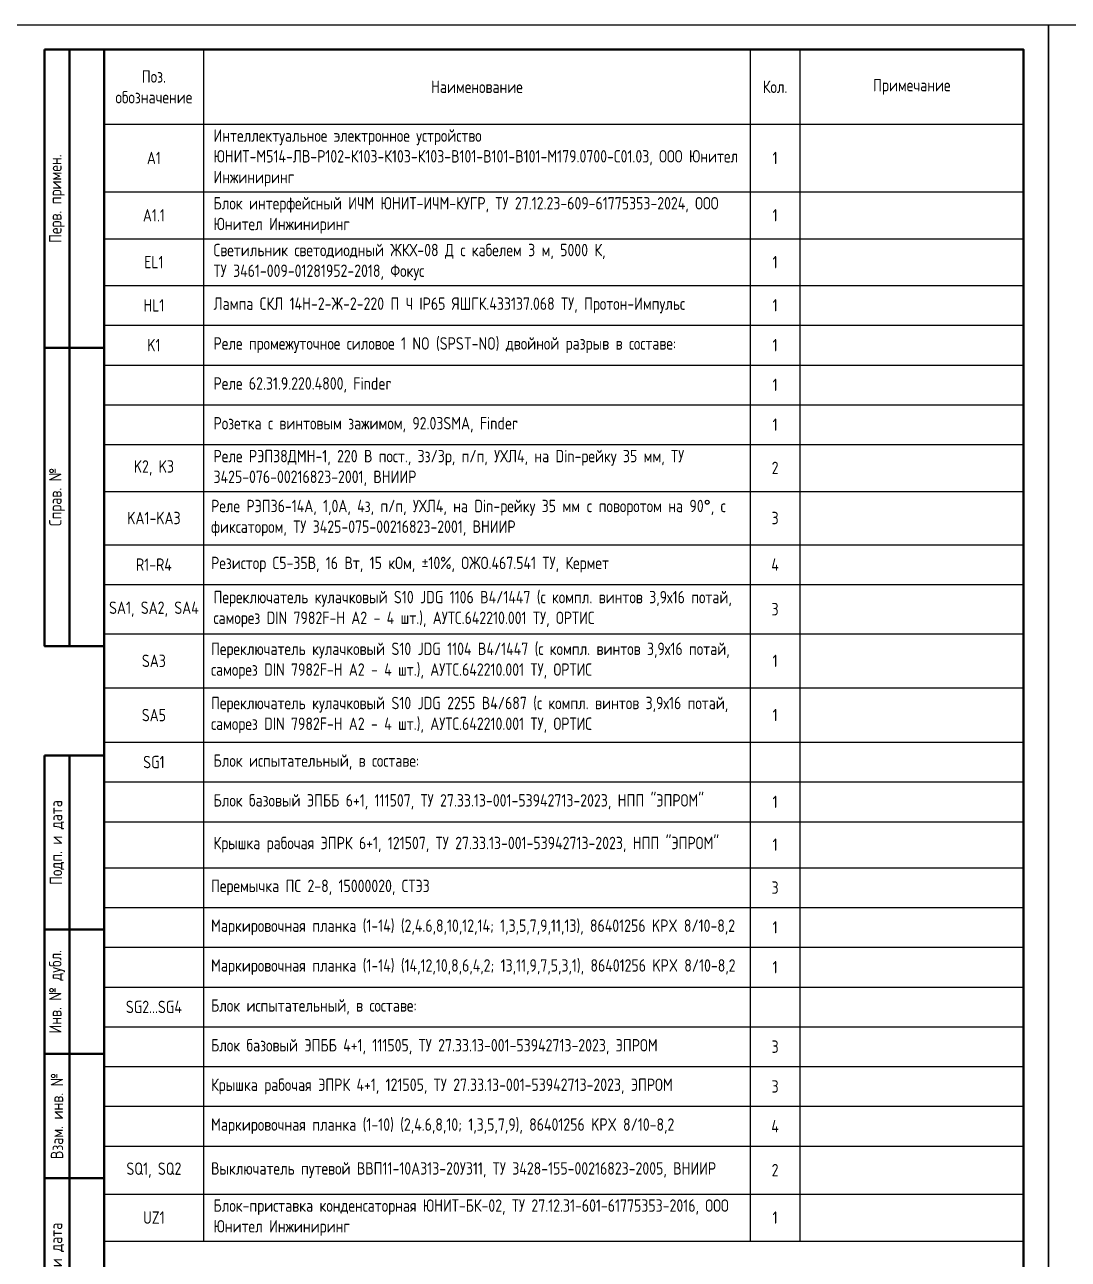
# Model space of a CAD drawing. Header units: millimetres. Extents: x -774 to 2891, y -90 to 618.
# Drawn here: x -416 to -206, y 48.7 to 297 of the extents above; entities that cross this region are included whole.
import ezdxf

# ---------------------------------------------------------------- set-up
doc = ezdxf.new("R2010")
doc.units = ezdxf.units.MM
doc.styles.add('2.5_ISOCPEUR', font='isocpeur.ttf', dxfattribs={"width": 0.9, "height": 2.5})
doc.styles.add('Gost type A_2.5', font='GOST_0.TTF', dxfattribs={"height": 2.5})
doc.styles.add('Gost_type_A', font='GOST_0.TTF')

# ---------------------------------------------------------------- blocks, each defined once
blk = doc.blocks.new('Штамп левый верхний')
at = {"lineweight": 50}
for points in [[(-12, 0), (-7, 0), (-7, -60), (-12, -60)], [(-7, 0), (0, 0), (0, -60), (-7, -60)], [(-12, -60), (-7, -60), (-7, -120), (-12, -120)], [(-7, -60), (0, -60), (0, -120), (-7, -120)]]:
    blk.add_lwpolyline(points, close=True, dxfattribs=at)
at = {"char_height": 2.5, "width": 60, "attachment_point": 5, "rotation": 90, "style": 'Gost_type_A'}
for s, insert in [('Перв. примен.', (-9.5, -30)), ('Справ. №', (-9.5, -90))]:
    blk.add_mtext(s, dxfattribs=dict(at, insert=insert))
blk = doc.blocks.new('Штамп левый нижний')
at = {"lineweight": 50}
for points in [[(-12, 145), (-7, 145), (-7, 110), (-12, 110)], [(-7, 145), (0, 145), (0, 110), (-7, 110)], [(-12, 110), (-7, 110), (-7, 85), (-12, 85)], [(-7, 110), (0, 110), (0, 85), (-7, 85)], [(-12, 85), (-7, 85), (-7, 60), (-12, 60)], [(-7, 85), (0, 85), (0, 60), (-7, 60)], [(-12, 60), (-7, 60), (-7, 25), (-12, 25)], [(-7, 60), (0, 60), (0, 25), (-7, 25)], [(-12, 25), (-7, 25), (-7, 0), (-12, 0)], [(-7, 25), (0, 25), (0, 0), (-7, 0)]]:
    blk.add_lwpolyline(points, close=True, dxfattribs=at)
at = {"char_height": 2.5, "attachment_point": 5, "rotation": 90, "style": 'Gost_type_A'}
for s, insert, width in [('Подп. и дата', (-9.5, 127.5), 35), ('Инв. № дубл.', (-9.5, 97.5), 25), ('Взам. инв. №', (-9.5, 72.5), 25), ('Подп. и дата', (-9.5, 42.5), 35), ('Инв. N подл.', (-9.5, 12.5), 25)]:
    blk.add_mtext(s, dxfattribs=dict(at, insert=insert, width=width))
blk = doc.blocks.new('Формат_А4')
blk.add_lwpolyline([(0, 297), (0, 0), (-210, 0), (-210, 297)], close=True)
at = {"lineweight": 50}
blk.add_lwpolyline([(-190, 292), (-5, 292), (-5, 5), (-190, 5)], close=True, dxfattribs=at)
blk = doc.blocks.new('*T25')
at = {"color": 0, "lineweight": -2, "transparency": 16777216}
for p, q in [((0, 0), (185, 0)), ((0, 0), (0, -15)), ((20, 0), (20, -15)), ((130, 0), (130, -15)), ((140, 0), (140, -15)), ((185, 0), (185, -15)), ((210, 0), (395, 0)), ((210, 0), (210, -15)), ((230, 0), (230, -15)), ((340, 0), (340, -15)), ((350, 0), (350, -15)), ((395, 0), (395, -15))]:
    blk.add_line(p, q, dxfattribs=at)
at = {"color": 0, "linetype": 'ByBlock', "lineweight": -2, "transparency": 16777216}
for p, q in [((0, -15), (185, -15)), ((0, -15), (0, -239.66)), ((20, -15), (20, -239.66)), ((130, -15), (130, -239.66)), ((140, -15), (140, -88.86)), ((185, -15), (185, -239.66)), ((210, -15), (395, -15)), ((210, -15), (210, -227.95)), ((230, -15), (230, -227.95)), ((340, -15), (340, -227.95)), ((350, -15), (350, -138.7)), ((395, -15), (395, -227.95)), ((210, -23), (395, -23)), ((0, -28.63), (185, -28.63)), ((210, -31), (395, -31)), ((0, -38.06), (185, -38.06)), ((210, -40.05), (395, -40.05)), ((0, -47.45), (185, -47.45)), ((210, -49.46), (395, -49.46)), ((0, -55.45), (185, -55.45)), ((210, -57.46), (395, -57.46)), ((0, -63.45), (185, -63.45)), ((210, -65.46), (395, -65.46)), ((0, -71.45), (185, -71.45)), ((210, -73.46), (395, -73.46)), ((0, -79.45), (185, -79.45)), ((210, -81.46), (395, -81.46)), ((0, -88.86), (185, -88.86)), ((140, -88.86), (140, -107.6)), ((210, -90.7), (395, -90.7)), ((210, -98.7), (395, -98.7)), ((0, -99.6), (185, -99.6)), ((210, -106.7), (395, -106.7)), ((0, -107.6), (185, -107.6)), ((140, -107.6), (140, -117.51)), ((210, -114.7), (395, -114.7)), ((0, -117.51), (185, -117.51)), ((140, -117.51), (140, -139.31)), ((210, -122.7), (395, -122.7)), ((0, -128.41), (185, -128.41)), ((210, -130.7), (395, -130.7)), ((210, -138.7), (395, -138.7)), ((350, -138.7), (350, -146.7)), ((0, -139.31), (185, -139.31)), ((140, -139.31), (140, -164.56)), ((0, -147.31), (185, -147.31)), ((210, -146.7), (395, -146.7)), ((350, -146.7), (350, -163.95)), ((0, -155.31), (185, -155.31)), ((210, -155.95), (395, -155.95)), ((0, -164.56), (185, -164.56)), ((140, -164.56), (140, -230.23)), ((210, -163.95), (395, -163.95)), ((350, -163.95), (350, -171.95)), ((0, -172.56), (185, -172.56)), ((210, -171.95), (395, -171.95)), ((350, -171.95), (350, -227.95)), ((0, -180.56), (185, -180.56)), ((210, -179.95), (395, -179.95)), ((0, -188.56), (185, -188.56)), ((210, -187.95), (395, -187.95)), ((210, -195.95), (395, -195.95)), ((0, -196.56), (185, -196.56)), ((0, -204.56), (185, -204.56)), ((210, -203.95), (395, -203.95)), ((0, -212.56), (185, -212.56)), ((210, -211.95), (395, -211.95)), ((0, -220.56), (185, -220.56)), ((210, -219.95), (395, -219.95)), ((210, -227.95), (395, -227.95)), ((0, -230.23), (185, -230.23)), ((140, -230.23), (140, -239.66)), ((0, -239.66), (185, -239.66))]:
    blk.add_line(p, q, dxfattribs=at)
at = {"transparency": 16777216, "char_height": 2.5, "style": 'Gost_type_A'}
for s, insert, width, attachment_point in [('Поз. обозначение', (10, -7.5), 17, 5), ('Поз. обозначение', (220, -7.5), 17, 5), ('Наименование', (75, -7.5), 107, 5), ('Кол.', (135, -7.5), 7, 5), ('Примечание', (162.5, -7.5), 42, 5), ('Наименование', (285, -7.5), 107, 5), ('Кол.', (345, -7.5), 7, 5), ('Примечание', (372.5, -7.5), 42, 5), ('Реле промежуточное силовое 1 NO (SPST-NO) двойной разрыв в составе:', (22, -59.45), 106, 4), ('Реле 62.31.9.220.4800, Finder', (22, -67.45), 106, 4), ('Розетка с винтовым зажимом, 92.03SMA, Finder', (22, -75.45), 106, 4), ('Реле РЭП38ДМН-1, 220 В пост., 3з/3р, п/п, УХЛ4, на Din-рейку 35 мм, ТУ 3425-076-00216823-2001, ВНИИР                                            ', (22, -84.15), 106, 4), ('Перемычка FBS 10-6, HNT-090688, ОРТИС', (232, -126.7), 106, 4), ('3', (345, -126.7), 7, 5), ('Перемычка ПС 2-8, 15000020, СТЭЗ ', (21.5, -168.56), 107, 4), ('3', (135, -168.56), 7, 5), ('1', (135, -176.56), 7, 5), ('Маркировочная планка (1-14) (14,12,10,8,6,4,2; 13,11,9,7,5,3,1), 86401256 KPX 8/10-8,2', (21.5, -184.56), 107, 4), ('1', (135, -184.56), 7, 5), ('{\\C256;Блок испытательный, в составе:}', (21.5, -192.56), 107, 4), ('Блок базовый ЭПББ 4+1, 111505, ТУ 27.33.13-001-53942713-2023, ЭПРОМ', (21.5, -200.56), 107, 4), ('3', (135, -200.56), 7, 5), ('Маркировочная планка (1-10) (2,4.6,8,10; 1,3,5,7,9), 86401256 KPX 8/10-8,2', (21.5, -216.56), 107, 4), ('4', (135, -216.56), 7, 5)]:
    blk.add_mtext(s, dxfattribs=dict(at, insert=insert, width=width, attachment_point=attachment_point))
at = {"color": 0, "transparency": 16777216, "char_height": 2.5}
for s, insert, width, attachment_point, style in [('{\\C256;Интеллектуальное электронное устройство ЮНИТ-М514-ЛВ-Р102-К103-К103-К103-В101-В101-В101-М179.0700-С01.03, }ООО Юнител Инжиниринг', (22, -21.81), 106, 4, 'Gost_type_A'), ('WE1', (220, -19), 18, 5, 'Gost_type_A'), ('Кабель соединительный', (232, -19), 106, 4, 'Gost_type_A'), ('1', (345, -19), 7, 5, 'Gost_type_A'), ('{\\C256;м; входит в состав} EL1', (351.5, -19), 42, 4, 'Gost_type_A'), ('A1', (10, -21.81), 18, 5, 'Gost_type_A'), ('1', (135, -21.81), 7, 5, 'Gost_type_A'), ('WE2', (220, -27), 18, 5, 'Gost_type_A'), ('Провод ПВСнг(А)-LS 2х0,75, ГОСТ 7399-97', (232, -27), 106, 4, 'Gost_type_A'), ('1', (345, -27), 7, 5, 'Gost_type_A'), ('{\\C256;м}', (351.5, -27), 42, 4, 'Gost_type_A'), ('Блок интерфейсный ИЧМ ЮНИТ-ИЧМ-КУГР, ТУ 27.12.23-609-61775353-2024, ООО Юнител Инжиниринг', (22, -33.34), 106, 4, 'Gost_type_A'), ('A1.1', (10, -33.34), 18, 5, 'Gost_type_A'), ('1', (135, -33.34), 7, 5, 'Gost_type_A'), ('{\\C256;Патч-корд экранированный, категории 5е, FTP серый PC-FTP-RJ45-Cat.5e-1,5m-LSZH, 8871c, Cabeus}', (232, -35.52), 106, 4, 'Gost_type_A'), ('WE3', (220, -35.52), 18, 5, 'Gost_type_A'), ('1', (345, -35.52), 7, 5, 'Gost_type_A'), ('Светильник светодиодный ЖКХ-08 Д с кабелем 3 м, 5000 К,\\PТУ 3461-009-01281952-2018, Фокус ', (22, -42.75), 106, 4, 'Gost_type_A'), ('EL1', (10, -42.75), 18, 5, 'Gost_type_A'), ('1', (135, -42.75), 7, 5, 'Gost_type_A'), ('Соединитель электротехнический RUT 6-RTK/S, HNT-090374, ТУ 27.33.13-001-54070557-2024, ГОСТ IEC 60947-7-1-2016, ОРТИС', (232, -44.75), 106, 4, 'Gost_type_A'), ('X:1-X:20', (220, -44.75), 18, 5, 'Gost_type_A'), ('20', (345, -44.75), 7, 5, 'Gost_type_A'), ('HL1', (10, -51.45), 18, 5, 'Gost_type_A'), ('{\\C256;Лампа СКЛ 14Н-2-Ж-2-220 П Ч IP65 ЯШГК.433137.068 ТУ, Протон-Импульс}', (22, -51.45), 106, 4, 'Gost_type_A'), ('1', (135, -51.45), 7, 5, 'Gost_type_A'), ('Пластина торцевая D-RUT 6-RTK, HNT-090665, ОРТИС', (232, -53.46), 106, 4, 'Gost_type_A'), ('3', (345, -53.46), 7, 5, 'Gost_type_A'), ('K1', (10, -59.45), 18, 5, 'Gost_type_A'), ('1', (135, -59.45), 7, 5, 'Gost_type_A'), ('Перемычка коммутационная SB 2-RTK/S, HNT-090979, ОРТИС', (232, -61.46), 106, 4, 'Gost_type_A'), ('3', (345, -61.46), 7, 5, 'Gost_type_A'), ('1', (135, -67.45), 7, 5, 'Gost_type_A'), ('Перемычка FB 2-RTK/S, HNT-091821, ОРТИС', (232, -69.46), 106, 4, 'Gost_type_A'), ('1', (345, -69.46), 7, 5, 'Gost_type_A'), ('1', (135, -75.45), 7, 5, 'Gost_type_A'), ('Маркировочная планка (1-20), 86401256 KPX 8/10-8,2', (232, -77.46), 106, 4, 'Gost_type_A'), ('1', (345, -77.46), 7, 5, 'Gost_type_A'), ('K2, K3', (10, -84.15), 18, 5, 'Gost_type_A'), ('{\\C256;2', (135, -84.15), 7, 5, 'Gost_type_A'), ('Соединитель электротехнический RPV 4-MT(-P), HNT-131560, ТУ 27.33.13-001-54070557-2024, ГОСТ IEC 60947-7-1-2016, ОРТИС ', (232, -86.08), 106, 4, 'Gost_type_A'), ('X:21-X:191', (220, -86.08), 18, 5, 'Gost_type_A'), ('171', (345, -86.08), 7, 5, 'Gost_type_A'), ('Реле РЭП36-14A, 1,0А, 4з, п/п, УХЛ4, на Din-рейку 35 мм c поворотом на 90{\\fISOCPEUR|b0|i0|c0|p34;°}, с фиксатором, ТУ 3425-075-00216823-2001, ВНИИР                                                                 ', (21.5, -94.23), 107, 4, 'Gost type A_2.5'), ('KA1-KA3', (10, -94.23), 18, 5, 'Gost_type_A'), ('3', (135, -94.23), 7, 5, 'Gost type A_2.5'), ('Пластина торцевая D-RPV 4-MT(-P), HNT-131561, ОРТИС', (232, -94.7), 106, 4, 'Gost_type_A'), ('16', (345, -94.7), 7, 5, 'Gost_type_A'), ('Перемычка FBS 2-6, HNT-091360, ОРТИС', (232, -102.7), 106, 4, 'Gost_type_A'), ('14', (345, -102.7), 7, 5, 'Gost_type_A'), ('R1-R4', (10, -103.6), 18, 5, 'Gost_type_A'), ('{\\C256;Резистор С5-35В, 16 Вт, 15 кОм, ±10%, ОЖО.467.541 ТУ, Кермет}', (21.5, -103.6), 107, 4, 'Gost_type_A'), ('4', (135, -103.6), 7, 5, 'Gost_type_A'), ('{\\C256;Переключатель кулачковый S10 JDG 1106 B4/1447 (с компл. винтов 3,9х16 потай, саморез DIN 7982F-H A2 - 4 шт.), АУТС.642210.001 ТУ, ОРТИС}', (22, -112.56), 106, 4, 'Gost_type_A'), ('Перемычка FBS 3-6, HNT-091957, ОРТИС', (232, -110.7), 106, 4, 'Gost_type_A'), ('SA1, SA2, SA4', (10, -112.56), 18, 5, 'Gost_type_A'), ('3', (135, -112.56), 7, 5, 'Gost_type_A'), ('2', (345, -110.7), 7, 5, 'Gost_type_A'), ('{\\C256;Переключатель кулачковый S10 JDG 1104 B4/1447 (с компл. винтов 3,9х16 потай, саморез DIN 7982F-H A2 - 4 шт.), АУТС.642210.001 ТУ, ОРТИС}', (21.5, -122.96), 107, 4, 'Gost_type_A'), ('Перемычка FBS 5-6, HNT-091959, ОРТИС', (232, -118.7), 106, 4, 'Gost_type_A'), ('5', (345, -118.7), 7, 5, 'Gost_type_A'), ('SA3', (10, -122.96), 18, 5, 'Gost_type_A'), ('1', (135, -122.96), 7, 5, 'Gost_type_A'), ('{\\fGOST type A|b0|i0|c204|p34;\\W1;\\C256;Переключатель кулачковый S10 JDG 2255 B4/687 (с компл. винтов 3,9х16 потай, саморез DIN 7982F-H A2 - 4 шт.), АУТС.642210.001 ТУ, ОРТИС}', (21.5, -133.86), 107, 4, '2.5_ISOCPEUR'), ('SA5', (10, -133.86), 18, 5, 'Gost_type_A'), ('1', (135, -133.86), 7, 5, 'Gost_type_A'), ('Перемычка FBS 20-6, HNT-133475, ОРТИС', (232, -134.7), 106, 4, 'Gost_type_A'), ('1', (345, -134.7), 7, 5, 'Gost_type_A'), ('Маркировочная планка (20-189), 86401217 KPX 6/10-6,2', (231.5, -142.7), 107, 4, 'Gost_type_A'), ('1', (345, -142.7), 7, 5, 'Gost_type_A'), ('SG1', (10, -143.31), 18, 5, 'Gost_type_A'), ('{\\C256;Блок испытательный, в составе:}', (22, -143.31), 106, 4, 'Gost_type_A'), ('{\\C256;Блок базовый ЭПББ 6+1, 111507, ТУ 27.33.13-001-53942713-2023, НПП "ЭПРОМ"}', (22, -151.31), 106, 4, 'Gost_type_A'), ('1', (135, -151.31), 7, 5, 'Gost_type_A'), ('X:192-X:201', (220, -151.33), 18, 5, 'Gost_type_A'), ('10', (345, -151.33), 7, 5, 'Gost_type_A'), ('{\\C256;Крышка рабочая ЭПРК 6+1, 121507, ТУ 27.33.13-001-53942713-2023, НПП "ЭПРОМ"}', (22, -159.93), 106, 4, 'Gost_type_A'), ('1', (135, -159.93), 7, 5, 'Gost_type_A'), ('1', (345, -159.95), 7, 5, 'Gost_type_A'), ('Маркировочная планка (192-201), 86401217 KPX 6/10-6,2', (231.5, -167.95), 107, 4, 'Gost_type_A'), ('1', (345, -167.95), 7, 5, 'Gost_type_A'), ('Маркировочная планка (1-14) (2,4.6,8,10,12,14; 1,3,5,7,9,11,13){\\C256;, 86401256 KPX 8/10-8,2}', (21.5, -176.56), 107, 4, 'Gost_type_A'), ('SG2...SG4', (10, -192.56), 18, 5, 'Gost_type_A'), ('Крышка рабочая ЭПРК 4+1, 121505, ТУ 27.33.13-001-53942713-2023, ЭПРОМ', (21.5, -208.56), 107, 4, 'Gost_type_A'), ('3', (135, -208.56), 7, 5, 'Gost_type_A'), ('SQ1, SQ2', (10, -225.39), 18, 5, 'Gost_type_A'), ('{\\C256;Выключатель путевой ВВП11-10А313-20У311, ТУ 3428-155-00216823-2005, ВНИИР }', (21.5, -225.39), 107, 4, 'Gost_type_A'), ('2', (135, -225.39), 7, 5, 'Gost_type_A'), ('{\\C256;Блок-приставка конденсаторная ЮНИТ-БК-02, ТУ 27.12.31-601-61775353-2016, }ООО Юнител Инжиниринг', (22, -234.94), 106, 4, 'Gost_type_A'), ('UZ1', (10, -234.94), 18, 5, 'Gost_type_A'), ('1', (135, -234.94), 7, 5, 'Gost_type_A')]:
    blk.add_mtext(s, dxfattribs=dict(at, insert=insert, width=width, attachment_point=attachment_point, style=style))
at = {"color": 1, "transparency": 16777216, "char_height": 2.5, "width": 106, "attachment_point": 4, "style": 'Gost_type_A'}
for s, insert in [('{\\C256;Клемма проходная, RPV 4-MTD(-P), HNT-140690, ТУ 27.33.13-001-54070557-2024, ГОСТ IEC 60947-7-1-2016, ОРТИС}', (232, -151.33)), ('{\\C0;Пластина торцевая D-RPV 4-MT(-P), HNT-131561, ОРТИС}', (232, -159.95))]:
    blk.add_mtext(s, dxfattribs=dict(at, insert=insert))

msp = doc.modelspace()

# ---------------------------------------------------------------- block references
at = {"color": 1}
for name, p in [('Формат_А4', (-210, 0)), ('Формат_А4', (0, 0)), ('Штамп левый верхний', (-400, 292)), ('Штамп левый нижний', (-400, 5))]:
    msp.add_blockref(name, p, dxfattribs=at)
msp.add_blockref('*T25', (-400, 292))

doc.saveas('drawing.dxf')
